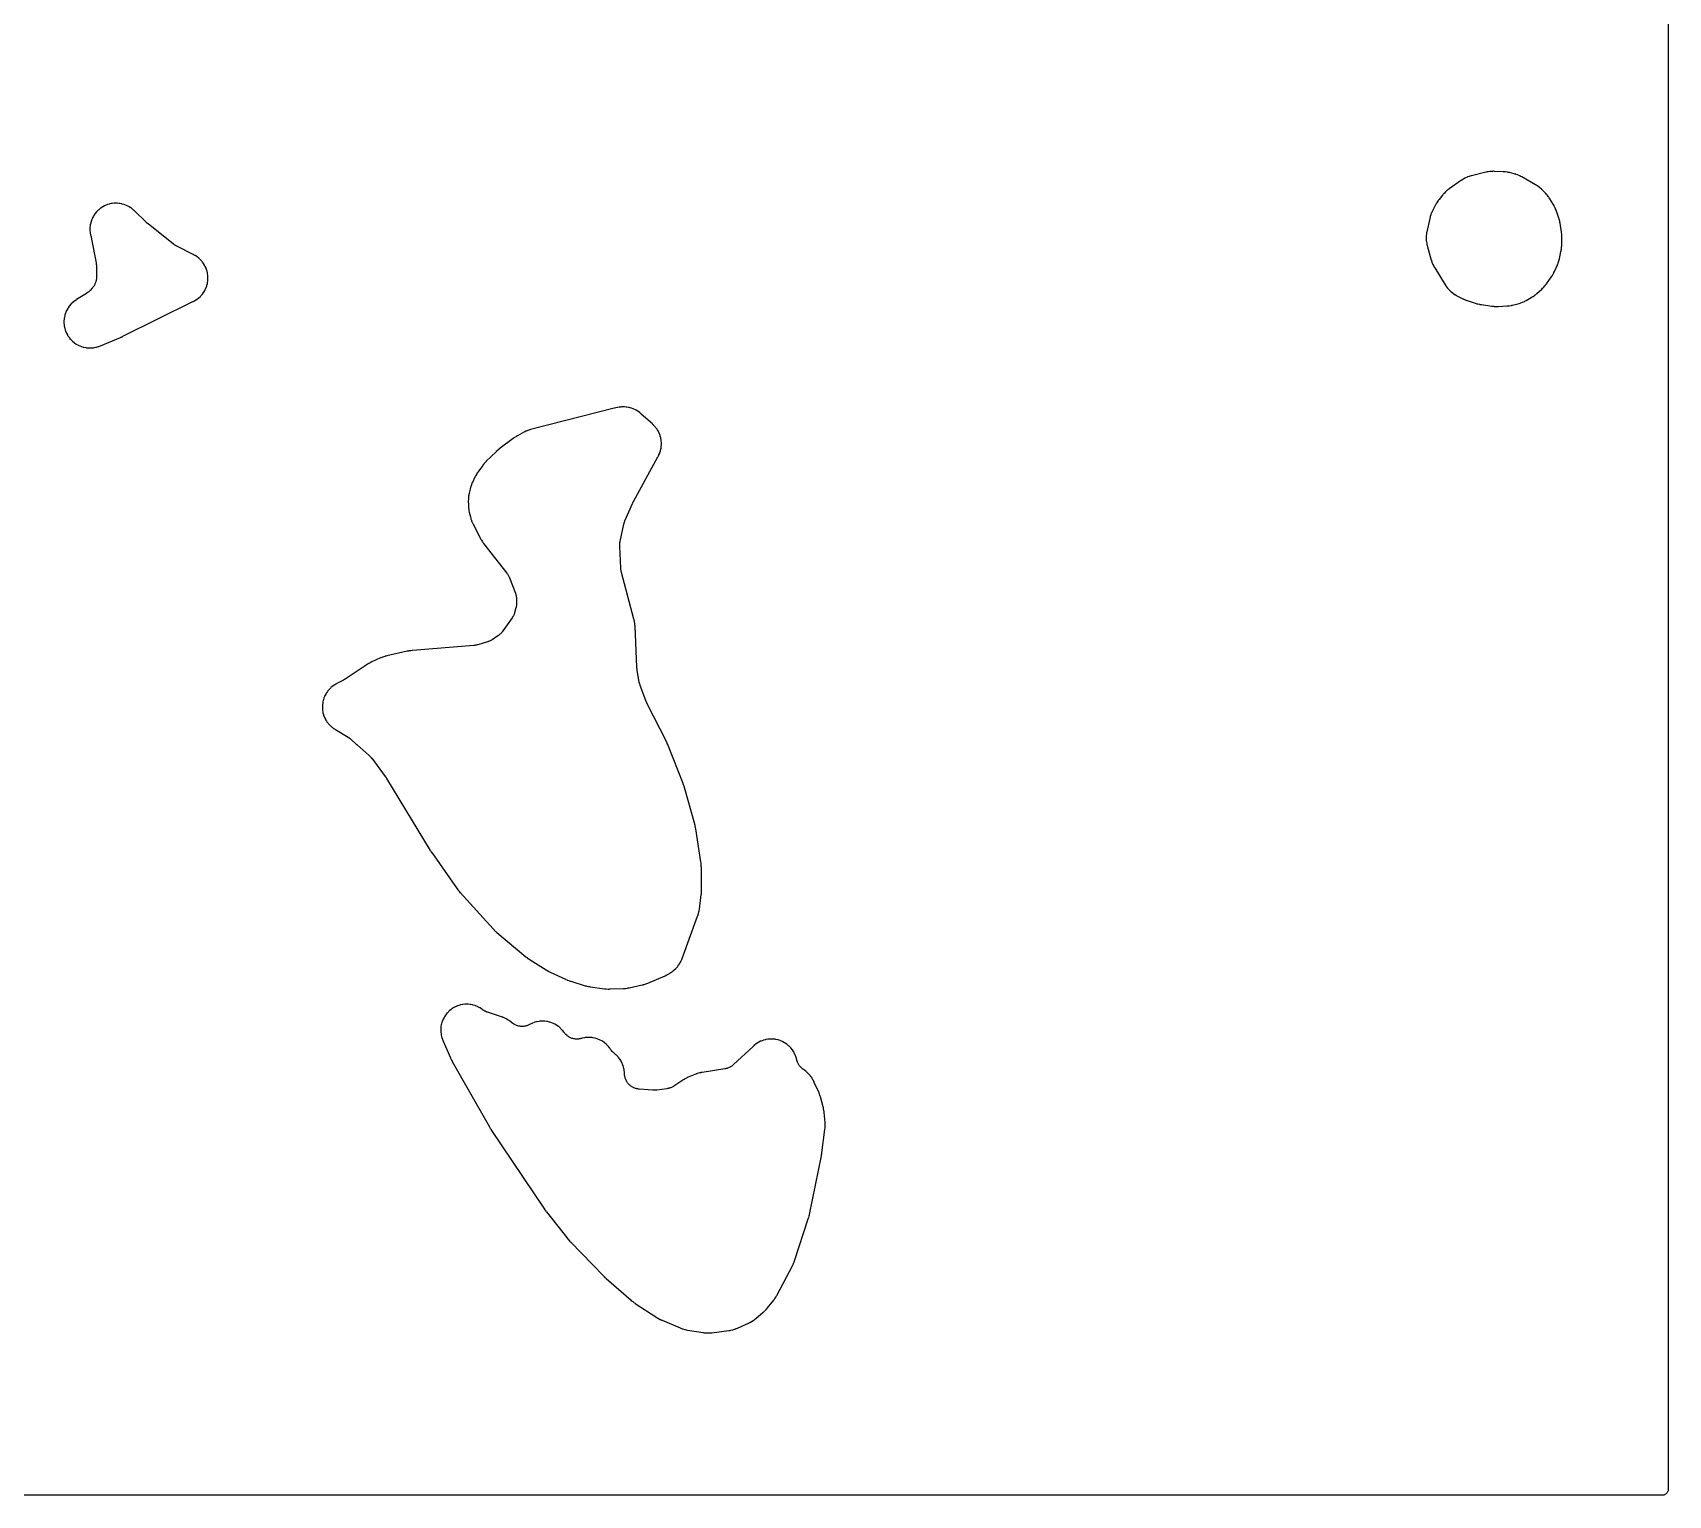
# Model space of a CAD drawing. Header units: millimetres. Extents: x 0 to 300, y 0 to 300.
# Drawn here: x 142.9 to 300, y -0.1 to 140.4 of the extents above; entities that cross this region are included whole.
import ezdxf

# ---------------------------------------------------------------- set-up
doc = ezdxf.new("R2010")
doc.units = ezdxf.units.MM
doc.layers.add('CUT', color=7, linetype='CONTINUOUS')

msp = doc.modelspace()

# ---------------------------------------------------------------- linework, layer by layer
at = {"layer": 'CUT'}
msp.add_lwpolyline([(300.0476, 298.5625), (300.0476, 1.4375), (300.0476, 0.5522), (300.044, 0.4788), (300.0354, 0.4206), (300.0211, 0.3635), (300.0013, 0.3082), (299.9761, 0.255), (299.9459, 0.2046), (299.9108, 0.1573), (299.8714, 0.1137), (299.8278, 0.0743), (299.7805, 0.0392), (299.7301, 0.009), (299.6769, -0.0162), (299.6216, -0.036), (299.5645, -0.0503), (299.5063, -0.0589), (299.4329, -0.0625), (298.5476, -0.0625), (1.4375, -0.0625)], dxfattribs=at)
for points in [[(276.8434, 120.1629), (276.8492, 120.1342), (276.8619, 120.0785), (276.8653, 120.0643), (276.8886, 119.972), (276.8924, 119.9579), (277.2828, 118.5591), (277.2868, 118.5455), (277.3135, 118.4578), (277.3178, 118.4443), (277.3351, 118.392), (277.3446, 118.3654), (277.4094, 118.1964), (277.4321, 118.1447), (277.5125, 117.9826), (277.5257, 117.9576), (277.5525, 117.9094), (277.5595, 117.8972), (277.6059, 117.8181), (277.6132, 117.806), (278.611, 116.1951), (278.6185, 116.1833), (278.6684, 116.1068), (278.6762, 116.0951), (278.7073, 116.0498), (278.7237, 116.027), (278.8325, 115.8835), (278.8685, 115.8403), (278.9902, 115.7075), (279.0097, 115.6873), (279.0486, 115.6486), (279.0587, 115.6388), (279.1235, 115.5773), (279.1363, 115.5656), (279.1389, 115.5633), (279.146, 115.557), (279.2068, 115.5043), (279.2167, 115.496), (279.2553, 115.464), (279.2754, 115.448), (279.4067, 115.3483), (279.4489, 115.319), (279.5882, 115.231), (279.6102, 115.2177), (279.6538, 115.1927), (279.665, 115.1864), (279.7383, 115.1464), (279.7497, 115.1404), (280.2391, 114.8867), (280.2501, 114.8812), (280.3216, 114.846), (280.3326, 114.8407), (280.376, 114.8204), (280.3985, 114.8105), (280.5455, 114.749), (280.5683, 114.74), (280.6132, 114.7233), (280.6248, 114.7191), (280.7, 114.6929), (280.7117, 114.689), (281.5768, 114.4075), (281.5893, 114.4036), (281.6707, 114.3791), (281.6833, 114.3754), (281.7325, 114.3617), (281.7579, 114.3553), (281.9235, 114.317), (281.9491, 114.3116), (281.9994, 114.3023), (282.0122, 114.3), (282.0962, 114.2863), (282.1091, 114.2844), (283.1014, 114.1444), (283.1156, 114.1426), (283.208, 114.1318), (283.2223, 114.1303), (283.2779, 114.1251), (283.3065, 114.1232), (283.4924, 114.1149), (283.521, 114.1143), (283.5769, 114.1144), (283.5912, 114.1146), (283.6842, 114.1171), (283.6986, 114.1177), (284.5416, 114.1606), (284.5577, 114.1616), (284.6629, 114.1698), (284.679, 114.1713), (284.742, 114.1779), (284.7742, 114.1822), (284.9823, 114.2156), (285.0142, 114.2216), (285.0761, 114.2349), (285.0919, 114.2386), (285.1943, 114.2637), (285.21, 114.2677), (285.7177, 114.4067), (285.7298, 114.4102), (285.8082, 114.4334), (285.8202, 114.4371), (285.867, 114.452), (285.8908, 114.4602), (286.0422, 114.5156), (286.0886, 114.5348), (286.2348, 114.6028), (286.2574, 114.6138), (286.3011, 114.6364), (286.3122, 114.6423), (286.384, 114.6813), (286.395, 114.6874), (286.8744, 114.961), (286.8882, 114.9692), (286.9772, 115.0232), (286.9908, 115.0316), (287.0433, 115.0655), (287.0698, 115.0835), (287.2385, 115.2053), (287.2639, 115.2248), (287.3126, 115.264), (287.3249, 115.2743), (287.4042, 115.3417), (287.4162, 115.3523), (287.8874, 115.7758), (287.8992, 115.7867), (287.9749, 115.8586), (287.9865, 115.8698), (288.0308, 115.9142), (288.0529, 115.9375), (288.1923, 116.0928), (288.2131, 116.1173), (288.2524, 116.1662), (288.2623, 116.1788), (288.3256, 116.2619), (288.3352, 116.2748), (288.7926, 116.9097), (288.8016, 116.9225), (288.859, 117.0066), (288.8676, 117.0197), (288.9007, 117.0711), (288.917, 117.0979), (289.0181, 117.2746), (289.0329, 117.3022), (289.0605, 117.3568), (289.0674, 117.3708), (289.1109, 117.4629), (289.1174, 117.4771), (289.3912, 118.098), (289.3971, 118.1117), (289.4341, 118.2015), (289.4396, 118.2154), (289.4604, 118.2699), (289.4704, 118.2981), (289.5307, 118.4826), (289.5393, 118.5113), (289.5546, 118.5676), (289.5584, 118.582), (289.5816, 118.6763), (289.5849, 118.6909), (289.7382, 119.3889), (289.7412, 119.4033), (289.7593, 119.4967), (289.7619, 119.5111), (289.7714, 119.5675), (289.7756, 119.5965), (289.7981, 119.7854), (289.8008, 119.8145), (289.8048, 119.8715), (289.8057, 119.8862), (289.81, 119.9812), (289.8105, 119.9959), (289.8254, 120.7116), (289.8255, 120.7245), (289.8255, 120.8088), (289.8253, 120.8217), (289.8242, 120.8724), (289.8231, 120.8983), (289.812, 121.0663), (289.8098, 121.0921), (289.8043, 121.1425), (289.8027, 121.1553), (289.7918, 121.2388), (289.79, 121.2517), (289.6592, 122.1057), (289.6568, 122.1202), (289.64, 122.2143), (289.6373, 122.2287), (289.6258, 122.285), (289.6192, 122.3136), (289.572, 122.4987), (289.564, 122.5271), (289.5471, 122.5819), (289.5426, 122.5959), (289.5122, 122.6865), (289.5074, 122.7004), (289.2683, 123.3595), (289.2628, 123.3739), (289.2262, 123.4674), (289.2203, 123.4817), (289.1969, 123.5373), (289.1841, 123.5655), (289.0966, 123.7461), (289.0824, 123.7736), (289.0534, 123.8264), (289.0458, 123.8399), (288.9952, 123.9266), (288.9872, 123.9398), (288.6724, 124.4487), (288.6641, 124.4617), (288.6092, 124.5456), (288.6005, 124.5584), (288.5662, 124.608), (288.548, 124.6329), (288.4256, 124.7916), (288.4062, 124.8155), (288.367, 124.8613), (288.3568, 124.8729), (288.2896, 124.9473), (288.2791, 124.9587), (287.9779, 125.2757), (287.9676, 125.2862), (287.9001, 125.3539), (287.8896, 125.3642), (287.848, 125.4039), (287.8262, 125.4237), (287.6836, 125.547), (287.6373, 125.5832), (287.4832, 125.692), (287.4588, 125.7084), (287.4103, 125.7392), (287.3978, 125.7469), (287.3158, 125.7962), (287.3031, 125.8036), (285.975, 126.5583), (285.963, 126.5649), (285.8845, 126.6072), (285.8724, 126.6135), (285.8246, 126.6378), (285.7999, 126.6497), (285.6397, 126.7223), (285.5887, 126.7426), (285.4226, 126.8002), (285.3964, 126.8086), (285.345, 126.8239), (285.3318, 126.8276), (285.2458, 126.851), (285.2325, 126.8544), (284.7926, 126.9631), (284.7781, 126.9665), (284.6837, 126.9874), (284.6691, 126.9905), (284.612, 127.0016), (284.5827, 127.0066), (284.3912, 127.0341), (284.3617, 127.0377), (284.3038, 127.0431), (284.289, 127.0443), (284.1924, 127.0509), (284.1776, 127.0518), (283.3628, 127.0875), (283.3485, 127.0879), (283.2557, 127.0898), (283.2414, 127.0899), (283.1857, 127.0897), (283.1571, 127.0889), (282.9743, 127.0795), (282.9175, 127.0738), (282.7364, 127.0471), (282.7083, 127.0423), (282.6535, 127.0315), (282.6395, 127.0286), (282.5489, 127.0085), (282.535, 127.0052), (281.1277, 126.6581), (281.1144, 126.6547), (281.0284, 126.6314), (281.0152, 126.6276), (280.9638, 126.6124), (280.9377, 126.604), (280.7715, 126.5465), (280.7206, 126.5262), (280.5625, 126.4548), (280.5137, 126.4299), (280.3607, 126.3431), (280.3372, 126.3291), (280.2919, 126.3005), (280.2803, 126.2931), (280.206, 126.2439), (280.1947, 126.2362), (278.9834, 125.3939), (278.9716, 125.3855), (278.8954, 125.3297), (278.8838, 125.321), (278.8388, 125.2864), (278.8162, 125.2681), (278.6743, 125.1475), (278.6319, 125.1077), (278.5023, 124.974), (278.4826, 124.9526), (278.4451, 124.91), (278.4357, 124.8989), (278.3751, 124.8265), (278.3659, 124.8152), (278.0327, 124.397), (278.0236, 124.3852), (277.9653, 124.3082), (277.9565, 124.2962), (277.9227, 124.2491), (277.9059, 124.2245), (277.8011, 124.0623), (277.7856, 124.037), (277.7566, 123.9867), (277.7493, 123.9737), (277.7031, 123.8889), (277.6961, 123.8758), (277.3923, 123.284), (277.3865, 123.2724), (277.3497, 123.1969), (277.3442, 123.1852), (277.3231, 123.1393), (277.3128, 123.1155), (277.25, 122.9621), (277.2326, 122.9134), (277.1833, 122.7552), (277.1761, 122.7303), (277.1632, 122.6815), (277.16, 122.669), (277.1402, 122.5873), (277.1373, 122.5747), (276.8549, 121.2859), (276.8519, 121.2716), (276.8339, 121.1782), (276.8312, 121.1638), (276.8218, 121.1074), (276.8176, 121.0784), (276.7955, 120.8921), (276.7914, 120.8337), (276.7876, 120.6487), (276.7893, 120.5902), (276.8035, 120.4057), (276.8109, 120.3477)], [(145.9842, 112.0782), (145.9978, 112.0203), (146.05, 111.8398), (146.0693, 111.7835), (146.139, 111.609), (146.1638, 111.555), (146.2505, 111.3882), (146.2805, 111.3369), (146.3832, 111.1795), (146.4182, 111.1314), (146.536, 110.985), (146.5755, 110.9406), (146.7072, 110.8066), (146.751, 110.7663), (146.8953, 110.6459), (146.9428, 110.6102), (147.0984, 110.5047), (147.1492, 110.4738), (147.3144, 110.3843), (147.368, 110.3586), (147.5413, 110.2858), (147.5972, 110.2655), (147.7768, 110.2103), (147.8344, 110.1956), (148.0186, 110.1584), (148.0774, 110.1495), (148.2644, 110.1307), (148.3238, 110.1277), (148.5117, 110.1275), (148.5711, 110.1304), (148.7581, 110.1488), (148.8169, 110.1575), (149.0012, 110.1943), (149.0589, 110.2089), (149.2411, 110.2645), (149.2693, 110.2739), (149.3239, 110.2935), (149.3379, 110.2988), (149.4279, 110.3338), (149.4417, 110.3393), (151.3697, 111.144), (151.3781, 111.1476), (151.4363, 111.1729), (151.4452, 111.1769), (151.5172, 111.2096), (151.5259, 111.2137), (151.5824, 111.2405), (151.5916, 111.245), (158.3188, 114.5779), (158.3317, 114.5844), (158.4146, 114.628), (158.4273, 114.6349), (158.4765, 114.6623), (158.5014, 114.6769), (158.6583, 114.7745), (158.7058, 114.8073), (158.8507, 114.9179), (158.8948, 114.9551), (159.0284, 115.0792), (159.0687, 115.1204), (159.1897, 115.2567), (159.2259, 115.3016), (159.3333, 115.4489), (159.365, 115.4971), (159.4578, 115.654), (159.4848, 115.705), (159.562, 115.8702), (159.5839, 115.9235), (159.645, 116.0953), (159.6617, 116.1505), (159.706, 116.3273), (159.7173, 116.3839), (159.7445, 116.5642), (159.7503, 116.6215), (159.76, 116.8036), (159.7603, 116.8613), (159.7524, 117.0434), (159.7472, 117.1009), (159.7219, 117.2814), (159.7112, 117.3381), (159.6687, 117.5154), (159.6526, 117.5707), (159.5932, 117.7431), (159.5719, 117.7967), (159.4963, 117.9626), (159.4699, 118.0139), (159.3787, 118.1717), (159.3475, 118.2202), (159.2416, 118.3686), (159.2059, 118.4139), (159.0862, 118.5515), (159.0463, 118.5931), (158.914, 118.7185), (158.8703, 118.7561), (158.7265, 118.8683), (158.6794, 118.9015), (158.5234, 119.0007), (158.4987, 119.0156), (158.4498, 119.0435), (158.4372, 119.0505), (158.3547, 119.095), (158.3419, 119.1016), (156.7706, 119.9002), (156.7607, 119.9054), (156.7444, 119.9139), (156.7055, 119.9355), (156.6406, 119.9738), (156.6121, 119.9912), (156.6092, 119.9931), (156.5814, 120.0116), (156.5195, 120.0545), (156.4835, 120.0808), (156.4689, 120.092), (156.4601, 120.0989), (154, 122.0398), (153.991, 122.0471), (153.9701, 122.064), (153.9612, 122.0713), (153.9503, 122.0803), (153.9415, 122.0877), (153.9211, 122.1052), (153.9123, 122.1128), (153.8969, 122.1262), (153.8883, 122.1339), (153.8683, 122.1519), (153.8598, 122.1596), (153.8494, 122.1692), (153.841, 122.1771), (153.8214, 122.1956), (153.8131, 122.2035), (152.7023, 123.2817), (152.6918, 123.2918), (152.6222, 123.3561), (152.6114, 123.3658), (152.5687, 123.4034), (152.5463, 123.4222), (152.4003, 123.5386), (152.3531, 123.5727), (152.1986, 123.6731), (152.1482, 123.7024), (151.9847, 123.7874), (151.9318, 123.8117), (151.7608, 123.8803), (151.7058, 123.8994), (151.5289, 123.9512), (151.4723, 123.9648), (151.2913, 123.9991), (151.2336, 124.0072), (151.0501, 124.0238), (150.9919, 124.0263), (150.8076, 124.025), (150.7494, 124.0218), (150.5662, 124.0027), (150.5086, 123.9939), (150.3281, 123.9571), (150.2716, 123.9427), (150.0955, 123.8885), (150.0407, 123.8687), (149.8707, 123.7977), (149.8181, 123.7727), (149.6557, 123.6856), (149.6058, 123.6556), (149.4527, 123.5531), (149.4059, 123.5184), (149.2634, 123.4016), (149.2202, 123.3625), (149.0898, 123.2324), (149.0505, 123.1893), (148.9333, 123.0471), (148.8985, 123.0004), (148.7956, 122.8476), (148.7655, 122.7977), (148.6779, 122.6356), (148.6527, 122.5831), (148.5813, 122.4132), (148.5613, 122.3585), (148.5067, 122.1825), (148.4922, 122.1261), (148.4549, 121.9457), (148.4459, 121.8881), (148.4263, 121.7049), (148.4229, 121.6468), (148.4212, 121.4625), (148.4234, 121.4043), (148.4396, 121.2208), (148.4475, 121.163), (148.4818, 120.9794), (148.4879, 120.9509), (148.501, 120.8956), (148.5046, 120.8814), (148.5287, 120.7898), (148.5326, 120.7758), (148.5374, 120.7592), (148.5458, 120.7283), (148.5634, 120.6582), (148.5728, 120.6166), (148.5763, 120.5992), (148.5784, 120.5887), (149.0122, 118.2982), (149.0139, 118.2886), (149.0168, 118.2727), (149.0228, 118.2343), (149.0315, 118.1691), (149.0349, 118.1402), (149.0352, 118.1371), (149.0377, 118.108), (149.0422, 118.0424), (149.044, 118.0036), (149.0444, 117.9874), (149.0446, 117.9777), (149.0585, 117.0181), (149.0586, 117.0075), (149.0586, 116.9898), (149.0577, 116.9473), (149.0553, 116.8917), (149.0489, 116.8176), (149.0394, 116.7435), (149.0269, 116.6702), (149.0153, 116.6157), (149.0055, 116.5743), (149.001, 116.5572), (148.9982, 116.547), (148.9807, 116.4834), (148.9776, 116.4725), (148.9758, 116.4665), (148.9602, 116.4176), (148.9366, 116.3506), (148.9059, 116.2746), (148.8834, 116.2257), (148.8462, 116.1534), (148.8193, 116.1064), (148.7758, 116.0377), (148.7447, 115.9934), (148.6951, 115.9289), (148.6505, 115.876), (148.6163, 115.8377), (148.6107, 115.8318), (148.6024, 115.8233), (148.431, 115.6469), (148.4217, 115.6375), (148.4061, 115.6219), (148.3674, 115.5855), (148.3001, 115.5258), (148.2697, 115.5), (148.2666, 115.4974), (148.2351, 115.473), (148.1628, 115.4195), (148.1191, 115.3892), (148.1007, 115.3771), (148.0895, 115.37), (147.1389, 114.7695), (147.1264, 114.7614), (147.046, 114.7078), (147.0337, 114.6994), (146.9863, 114.666), (146.9624, 114.6483), (146.8121, 114.5311), (146.7671, 114.4923), (146.6311, 114.3626), (146.5902, 114.3195), (146.4676, 114.177), (146.4312, 114.13), (146.3234, 113.9761), (146.2917, 113.9258), (146.1997, 113.7619), (146.1731, 113.7087), (146.0978, 113.5366), (146.0766, 113.481), (146.0187, 113.3022), (146.0032, 113.2448), (145.9631, 113.0612), (145.9534, 113.0026), (145.9318, 112.8159), (145.9278, 112.7566), (145.9248, 112.5686), (145.9268, 112.5092), (145.9423, 112.3219), (145.9502, 112.263)], [(170.797, 75.1526), (170.8091, 75.0963), (170.8558, 74.9202), (170.8732, 74.8652), (170.9366, 74.6944), (170.9592, 74.6414), (171.0387, 74.4774), (171.0663, 74.4268), (171.1612, 74.2712), (171.1935, 74.2235), (171.3028, 74.0777), (171.3396, 74.0334), (171.4624, 73.8988), (171.5033, 73.8581), (171.6384, 73.7359), (171.683, 73.6993), (171.8313, 73.5892), (171.8549, 73.5726), (171.9016, 73.5412), (171.9137, 73.5333), (171.9927, 73.483), (172.0049, 73.4754), (173.231, 72.7358), (173.2398, 72.7304), (173.2502, 72.724), (173.2525, 72.7225), (173.2544, 72.7214), (173.2619, 72.7164), (173.289, 72.6988), (173.3467, 72.6593), (173.372, 72.6413), (173.3746, 72.6394), (173.3993, 72.6206), (173.4542, 72.5772), (173.486, 72.5508), (173.4989, 72.5396), (173.5067, 72.5327), (174.0436, 72.0557), (174.052, 72.0482), (174.0825, 72.0207), (174.0858, 72.0177), (175.2366, 70.9955), (175.2452, 70.9878), (175.2591, 70.9751), (175.2921, 70.9435), (175.3465, 70.8886), (175.3701, 70.8638), (175.3726, 70.8612), (175.3893, 70.8422), (175.3953, 70.8355), (175.4134, 70.8142), (175.4287, 70.7962), (175.4454, 70.7766), (175.4741, 70.741), (175.4856, 70.726), (175.4925, 70.7169), (176.7865, 68.9834), (176.7928, 68.9748), (176.8075, 68.9546), (176.8138, 68.9459), (176.8214, 68.9353), (176.8275, 68.9265), (176.8417, 68.906), (176.8478, 68.8972), (176.8584, 68.8814), (176.8643, 68.8725), (176.878, 68.8516), (176.8839, 68.8427), (176.8909, 68.8317), (176.8966, 68.8226), (176.9099, 68.8014), (176.9155, 68.7923), (181.1199, 61.8744), (181.1247, 61.8667), (181.1583, 61.8133), (181.1635, 61.8051), (181.2064, 61.7392), (181.2117, 61.7313), (181.2464, 61.6798), (181.2522, 61.6714), (183.6851, 58.1925), (183.6963, 58.177), (183.7705, 58.0778), (183.7822, 58.0627), (183.8791, 57.9413), (183.8913, 57.9266), (183.9716, 57.8323), (183.9842, 57.818), (187.144, 54.3392), (187.1582, 54.3241), (187.2522, 54.2275), (187.267, 54.2129), (187.3891, 54.0958), (187.4043, 54.0817), (187.5048, 53.9918), (187.5205, 53.9783), (190.2952, 51.6645), (190.3109, 51.6519), (190.4138, 51.5717), (190.4298, 51.5596), (190.5623, 51.4635), (190.5787, 51.4519), (190.6868, 51.3788), (190.7036, 51.3679), (192.2341, 50.4057), (192.2499, 50.3961), (192.3535, 50.3354), (192.3696, 50.3263), (192.5019, 50.2541), (192.5182, 50.2455), (192.6253, 50.1912), (192.6419, 50.1831), (194.1105, 49.4953), (194.13, 49.4866), (194.2578, 49.4322), (194.2776, 49.4242), (194.4402, 49.3617), (194.4602, 49.3544), (194.5916, 49.3093), (194.6119, 49.3027), (195.9998, 48.8801), (196.0106, 48.8769), (196.0864, 48.8554), (196.0978, 48.8523), (196.1478, 48.8392), (196.172, 48.8333), (196.3237, 48.8001), (196.3472, 48.7954), (196.3881, 48.7882), (196.3993, 48.7863), (196.4763, 48.7741), (196.4888, 48.7723), (197.84, 48.5877), (197.853, 48.586), (197.9371, 48.5764), (197.95, 48.5751), (198.0007, 48.5704), (198.0267, 48.5685), (198.1957, 48.5603), (198.2218, 48.5596), (198.2727, 48.5593), (198.2857, 48.5594), (198.3704, 48.5607), (198.3834, 48.5611), (199.677, 48.6103), (199.6903, 48.6109), (199.7766, 48.6161), (199.7899, 48.6171), (199.8417, 48.6213), (199.8682, 48.6241), (200.0397, 48.646), (200.066, 48.6499), (200.1173, 48.6588), (200.1303, 48.6612), (200.2152, 48.6778), (200.2283, 48.6805), (201.4689, 48.952), (201.4825, 48.9552), (201.5708, 48.9766), (201.5844, 48.9801), (201.6371, 48.9943), (201.6639, 49.0021), (201.837, 49.0573), (201.8634, 49.0664), (201.9146, 49.0854), (201.9276, 49.0904), (202.012, 49.124), (202.025, 49.1293), (203.6678, 49.8274), (203.6846, 49.8349), (203.7932, 49.885), (203.8098, 49.893), (203.8739, 49.925), (203.9063, 49.9425), (204.1131, 50.0621), (204.1444, 50.0815), (204.2042, 50.1211), (204.2193, 50.1316), (204.3169, 50.2007), (204.3317, 50.2115), (204.4019, 50.2646), (204.4132, 50.2734), (204.486, 50.3311), (204.4971, 50.3402), (204.54, 50.3759), (204.5615, 50.3948), (204.6966, 50.5187), (204.7368, 50.5593), (204.8578, 50.6937), (204.894, 50.738), (205.0016, 50.8832), (205.0334, 50.9307), (205.1267, 51.0856), (205.1539, 51.1359), (205.2331, 51.3012), (205.2448, 51.3273), (205.2666, 51.3788), (205.272, 51.392), (205.306, 51.4785), (205.3111, 51.4918), (206.8028, 55.5581), (206.8083, 55.5738), (206.8425, 55.6757), (206.8476, 55.6915), (206.8665, 55.7532), (206.8752, 55.7852), (206.9266, 55.9939), (206.9336, 56.0262), (206.9456, 56.0897), (206.9484, 56.106), (206.9654, 56.2122), (206.9678, 56.2286), (207.1541, 57.6438), (207.1566, 57.6655), (207.1699, 57.8063), (207.1716, 57.8281), (207.1819, 58.0052), (207.1828, 58.027), (207.1859, 58.1685), (207.186, 58.1902), (207.1564, 60.2667), (207.1557, 60.2873), (207.1492, 60.4212), (207.1478, 60.4418), (207.1339, 60.6094), (207.1318, 60.6299), (207.1161, 60.7631), (207.1134, 60.7835), (206.6321, 63.9292), (206.629, 63.9475), (206.6071, 64.0658), (206.6035, 64.0839), (206.5715, 64.2315), (206.5673, 64.2495), (206.5382, 64.3663), (206.5334, 64.3841), (205.5333, 67.9253), (205.529, 67.9397), (205.5001, 68.0332), (205.4955, 68.0475), (205.4562, 68.1638), (205.4512, 68.178), (205.4177, 68.2698), (205.4123, 68.2839), (203.9687, 71.9454), (203.9636, 71.9579), (203.9295, 72.0389), (203.9241, 72.0513), (203.8791, 72.152), (203.8734, 72.1643), (203.8357, 72.2437), (203.8298, 72.2558), (201.9353, 76.0253), (201.9302, 76.0357), (201.9184, 76.0599), (201.9134, 76.0703), (201.9074, 76.0831), (201.9026, 76.0935), (201.8914, 76.118), (201.8867, 76.1286), (201.8785, 76.1473), (201.8739, 76.1579), (201.8634, 76.1827), (201.8589, 76.1933), (201.8536, 76.2064), (201.8493, 76.2171), (201.8394, 76.2421), (201.8352, 76.2529), (201.2879, 77.6934), (201.2842, 77.7033), (201.2781, 77.7199), (201.2644, 77.7602), (201.2429, 77.8289), (201.2339, 77.8595), (201.233, 77.8627), (201.2251, 77.8936), (201.2084, 77.9637), (201.1996, 78.0053), (201.1963, 78.0227), (201.1944, 78.0332), (200.9958, 79.1623), (200.9934, 79.1767), (200.9881, 79.2104), (200.9859, 79.2248), (200.9834, 79.2424), (200.9814, 79.2569), (200.9772, 79.2907), (200.9755, 79.3052), (200.9727, 79.3309), (200.9712, 79.3454), (200.968, 79.3793), (200.9668, 79.3938), (200.9654, 79.4116), (200.9644, 79.4262), (200.9624, 79.4602), (200.9616, 79.4747), (200.7872, 83.4098), (200.7862, 83.4261), (200.7787, 83.5315), (200.7773, 83.5477), (200.7711, 83.6109), (200.767, 83.6431), (200.7349, 83.8519), (200.729, 83.884), (200.716, 83.9461), (200.7124, 83.9619), (200.6879, 84.0648), (200.6839, 84.0805), (199.4827, 88.5749), (199.4798, 88.5863), (199.4749, 88.6053), (199.4645, 88.6514), (199.449, 88.7299), (199.4428, 88.7648), (199.4422, 88.7685), (199.4374, 88.8036), (199.4281, 88.883), (199.4238, 88.9301), (199.4225, 88.9497), (199.4219, 88.9615), (199.3128, 91.0931), (199.3124, 91.1029), (199.3117, 91.1193), (199.311, 91.1588), (199.3112, 91.2106), (199.3141, 91.2796), (199.3197, 91.3488), (199.3279, 91.4174), (199.336, 91.4685), (199.343, 91.5073), (199.3463, 91.5234), (199.3483, 91.5331), (199.7088, 93.2062), (199.7114, 93.2176), (199.7157, 93.2365), (199.7273, 93.2818), (199.749, 93.358), (199.7593, 93.3915), (199.7604, 93.395), (199.772, 93.4281), (199.7995, 93.5024), (199.8169, 93.5458), (199.8246, 93.5637), (199.8293, 93.5744), (200.5523, 95.1928), (200.5553, 95.1994), (200.5623, 95.2149), (200.5654, 95.2214), (200.5725, 95.2368), (200.5764, 95.245), (200.5855, 95.264), (200.5894, 95.2721), (200.5964, 95.2864), (200.6003, 95.2943), (200.6096, 95.3127), (200.6136, 95.3206), (200.6159, 95.325), (200.6208, 95.3344), (200.6324, 95.3562), (200.6374, 95.3655), (202.9891, 99.6755), (202.9958, 99.6882), (203.0384, 99.7708), (203.0447, 99.7836), (203.0692, 99.8339), (203.0811, 99.86), (203.1532, 100.0287), (203.1732, 100.0823), (203.2282, 100.2548), (203.2429, 100.3101), (203.2812, 100.487), (203.2907, 100.5435), (203.3119, 100.7232), (203.3159, 100.7803), (203.32, 100.9613), (203.3185, 101.0185), (203.3053, 101.1991), (203.2984, 101.2559), (203.268, 101.4343), (203.2557, 101.4902), (203.2085, 101.665), (203.1909, 101.7195), (203.1272, 101.8889), (203.1045, 101.9415), (203.025, 102.1041), (202.9974, 102.1542), (202.9027, 102.3085), (202.8705, 102.3558), (202.7616, 102.5003), (202.725, 102.5444), (202.601, 102.6797), (202.5812, 102.7004), (202.5415, 102.7398), (202.5313, 102.7497), (202.4637, 102.8137), (202.4532, 102.8234), (201.3898, 103.7828), (201.3791, 103.7922), (201.3092, 103.8523), (201.2983, 103.8615), (201.2554, 103.8966), (201.233, 103.9141), (201.087, 104.0227), (201.0398, 104.0544), (200.8863, 104.1474), (200.8364, 104.1745), (200.6748, 104.2526), (200.6225, 104.2748), (200.4542, 104.3373), (200.4001, 104.3545), (200.2267, 104.4008), (200.1712, 104.4128), (199.9941, 104.4425), (199.9377, 104.4492), (199.7587, 104.462), (199.7019, 104.4634), (199.52, 104.4591), (199.4916, 104.4578), (199.4363, 104.4539), (199.4221, 104.4527), (199.3302, 104.444), (199.3161, 104.4425), (199.2758, 104.4377), (199.2563, 104.4351), (199.1298, 104.4159), (199.1104, 104.4126), (198.9527, 104.3833), (198.9334, 104.3794), (198.8085, 104.352), (198.7893, 104.3474), (190.8853, 102.336), (190.8677, 102.3313), (190.754, 102.2986), (190.7366, 102.2934), (190.669, 102.2717), (190.6346, 102.2596), (190.4142, 102.1739), (190.3807, 102.1597), (190.3162, 102.13), (190.2998, 102.1222), (190.1939, 102.0695), (190.1777, 102.0611), (189.4836, 101.6891), (189.4742, 101.684), (189.4089, 101.6475), (189.3992, 101.642), (189.3569, 101.6172), (189.3367, 101.6049), (189.2125, 101.5257), (189.1936, 101.5131), (189.1611, 101.4907), (189.1524, 101.4845), (189.0924, 101.4413), (189.0827, 101.4342), (187.8187, 100.4862), (187.803, 100.474), (187.7021, 100.3929), (187.6868, 100.3802), (187.5637, 100.2744), (187.5488, 100.2612), (187.4535, 100.1736), (187.4391, 100.1599), (186.5007, 99.2383), (186.492, 99.2296), (186.4362, 99.1725), (186.4277, 99.1636), (186.3949, 99.1286), (186.3785, 99.1104), (186.2741, 98.9897), (186.2585, 98.9708), (186.2286, 98.9332), (186.2211, 98.9235), (186.1727, 98.86), (186.1654, 98.8502), (185.6962, 98.2077), (185.6881, 98.1962), (185.6358, 98.121), (185.6279, 98.1093), (185.5975, 98.0633), (185.5825, 98.0395), (185.4889, 97.882), (185.475, 97.8575), (185.4491, 97.8089), (185.4426, 97.7963), (185.4014, 97.7145), (185.3952, 97.7018), (185.1631, 97.2121), (185.1562, 97.1971), (185.1132, 97.0996), (185.1068, 97.0845), (185.0826, 97.0253), (185.071, 96.9946), (185.0013, 96.7932), (184.9914, 96.762), (184.9738, 96.7004), (184.9695, 96.6846), (184.943, 96.5813), (184.9392, 96.5654), (184.8488, 96.1687), (184.8451, 96.1515), (184.823, 96.0393), (184.8199, 96.0219), (184.8086, 95.9543), (184.8038, 95.9194), (184.7795, 95.6922), (184.7767, 95.6571), (184.7735, 95.5885), (184.7729, 95.5709), (184.7707, 95.4566), (184.7707, 95.439), (184.7749, 95.0425), (184.7753, 95.0258), (184.7795, 94.917), (184.7804, 94.9003), (184.7847, 94.8351), (184.7879, 94.8017), (184.8144, 94.5858), (184.8194, 94.5527), (184.831, 94.4884), (184.8342, 94.4719), (184.8565, 94.3654), (184.8602, 94.349), (184.9647, 93.9103), (184.9692, 93.8926), (185.0002, 93.7782), (185.0052, 93.7607), (185.0259, 93.6927), (185.0376, 93.6581), (185.12, 93.436), (185.1338, 93.4022), (185.1625, 93.3372), (185.1702, 93.3206), (185.2214, 93.2137), (185.2295, 93.1974), (185.9302, 91.8423), (185.9367, 91.8301), (185.9798, 91.7513), (185.9865, 91.7393), (186.0135, 91.6926), (186.0278, 91.669), (186.1246, 91.5178), (186.14, 91.4949), (186.1711, 91.4508), (186.1792, 91.4396), (186.2327, 91.3676), (186.2411, 91.3566), (188.4782, 88.4824), (188.4849, 88.4737), (188.4958, 88.4593), (188.5213, 88.424), (188.5535, 88.377), (188.5939, 88.3124), (188.6316, 88.2459), (188.6664, 88.1782), (188.6902, 88.1264), (188.7074, 88.0864), (188.7142, 88.0696), (188.7182, 88.0595), (189.2986, 86.568), (189.3023, 86.5585), (189.3054, 86.5501), (189.324, 86.4953), (189.3485, 86.4148), (189.3714, 86.3223), (189.3834, 86.26), (189.3963, 86.1656), (189.4033, 86.0818), (189.4063, 86.024), (189.4065, 86.015), (189.4066, 86.0048), (189.4096, 85.6243), (189.4097, 85.6138), (189.4096, 85.5964), (189.4085, 85.5545), (189.4057, 85.4996), (189.399, 85.4265), (189.3893, 85.3535), (189.3767, 85.2812), (189.365, 85.2275), (189.3552, 85.1867), (189.3507, 85.1699), (189.348, 85.1597), (189.2177, 84.6926), (189.215, 84.6831), (189.2126, 84.6747), (189.1953, 84.6214), (189.1677, 84.5447), (189.1321, 84.4596), (189.1055, 84.4042), (189.0613, 84.3231), (189.0187, 84.2537), (188.9879, 84.2069), (188.9829, 84.1997), (188.9772, 84.1917), (188.0276, 82.8717), (188.0215, 82.8634), (188.0161, 82.856), (187.9799, 82.8101), (187.9251, 82.745), (187.8591, 82.6748), (187.8128, 82.6304), (187.7397, 82.5676), (187.6723, 82.5157), (187.6248, 82.4815), (187.6172, 82.4764), (187.6086, 82.4707), (187.0517, 82.106), (187.0425, 82.1001), (187.0272, 82.0903), (186.9897, 82.0677), (186.94, 82.0393), (186.872, 82.0042), (186.8024, 81.9719), (186.7317, 81.9427), (186.6779, 81.9232), (186.6364, 81.9092), (186.6191, 81.9038), (186.6086, 81.9007), (185.6817, 81.6259), (185.6706, 81.6227), (185.6521, 81.6175), (185.6072, 81.606), (185.5307, 81.5886), (185.4967, 81.5816), (185.4931, 81.5809), (185.4588, 81.5752), (185.3812, 81.5637), (185.3353, 81.5581), (185.3161, 81.5563), (185.3046, 81.5553), (179.406, 81.0689), (179.3859, 81.0669), (179.2551, 81.0517), (179.235, 81.049), (179.0718, 81.0243), (179.0518, 81.021), (178.9224, 80.997), (178.9025, 80.9929), (176.9588, 80.5638), (176.9436, 80.5602), (176.8453, 80.5358), (176.8302, 80.5318), (176.7715, 80.5156), (176.7416, 80.5065), (176.5494, 80.4426), (176.52, 80.4319), (176.4633, 80.4097), (176.4489, 80.4039), (176.3555, 80.3644), (176.3412, 80.3582), (175.4948, 79.9748), (175.4839, 79.9697), (175.4132, 79.936), (175.4024, 79.9307), (175.3603, 79.9096), (175.339, 79.8983), (175.202, 79.8225), (175.1811, 79.8104), (175.1409, 79.7859), (175.1306, 79.7795), (175.0645, 79.7375), (175.0544, 79.731), (172.9375, 78.3259), (172.928, 78.3196), (172.9057, 78.3052), (172.8961, 78.2991), (172.8844, 78.2918), (172.8747, 78.2858), (172.852, 78.2719), (172.8423, 78.2661), (172.8247, 78.2556), (172.8149, 78.2499), (172.7918, 78.2366), (172.7819, 78.2309), (172.7697, 78.2241), (172.7597, 78.2186), (172.7363, 78.2059), (172.7262, 78.2005), (172.1332, 77.8883), (172.1206, 77.8814), (172.0388, 77.8358), (172.0263, 77.8286), (171.9778, 77.8), (171.9533, 77.7848), (171.7988, 77.6834), (171.7522, 77.6495), (171.6102, 77.5354), (171.5671, 77.4972), (171.4366, 77.3699), (171.3973, 77.3278), (171.2797, 77.1886), (171.2447, 77.1428), (171.1409, 76.993), (171.1104, 76.9441), (171.0215, 76.7851), (170.9959, 76.7334), (170.9227, 76.5666), (170.9021, 76.5128), (170.8452, 76.3396), (170.8299, 76.2841), (170.7899, 76.1063), (170.78, 76.0495), (170.7572, 75.8687), (170.7528, 75.8113), (170.7475, 75.6291), (170.7486, 75.5715), (170.7608, 75.3897), (170.7674, 75.3324)], [(182.1511, 44.2131), (182.161, 44.1547), (182.2017, 43.9716), (182.2174, 43.9144), (182.2767, 43.7338), (182.2867, 43.7058), (182.3075, 43.6518), (182.313, 43.638), (182.3498, 43.5489), (182.3556, 43.5352), (183.0578, 41.9471), (183.064, 41.9335), (183.1055, 41.8458), (183.112, 41.8324), (183.1668, 41.7235), (183.1737, 41.7102), (183.2194, 41.6246), (183.2266, 41.6116), (186.7954, 35.3189), (186.8007, 35.3098), (186.8377, 35.247), (186.8436, 35.2373), (186.8912, 35.1599), (186.8971, 35.1506), (186.9359, 35.0901), (186.9424, 35.0802), (192.0856, 27.4014), (192.0925, 27.3914), (192.138, 27.3263), (192.1451, 27.3164), (192.2039, 27.2359), (192.2112, 27.2261), (192.2593, 27.1629), (192.2668, 27.1533), (194.3318, 24.5554), (194.3412, 24.5439), (194.403, 24.47), (194.4127, 24.4587), (194.4926, 24.3678), (194.5025, 24.3568), (194.5679, 24.286), (194.5781, 24.2752), (197.786, 20.9704), (197.795, 20.9613), (197.854, 20.9031), (197.8632, 20.8942), (197.9388, 20.8226), (197.9481, 20.814), (198.0095, 20.7583), (198.0191, 20.7498), (200.4119, 18.6712), (200.427, 18.6585), (200.5269, 18.5773), (200.5425, 18.5651), (200.6711, 18.4675), (200.6871, 18.4558), (200.7921, 18.3814), (200.8085, 18.3702), (202.8651, 17.0133), (202.8768, 17.0058), (202.9534, 16.9577), (202.9653, 16.9505), (203.012, 16.9227), (203.0363, 16.909), (203.1958, 16.8238), (203.2206, 16.8113), (203.2697, 16.788), (203.2823, 16.7821), (203.3649, 16.7452), (203.3777, 16.7396), (205.1142, 16.0103), (205.1309, 16.0035), (205.2403, 15.9614), (205.2572, 15.9552), (205.3235, 15.9319), (205.3579, 15.921), (205.5831, 15.8569), (205.618, 15.848), (205.6867, 15.8329), (205.7043, 15.8293), (205.8195, 15.8074), (205.8372, 15.8043), (207.338, 15.5664), (207.3519, 15.5644), (207.4421, 15.5522), (207.456, 15.5505), (207.5104, 15.5445), (207.5384, 15.542), (207.7176, 15.5306), (207.7737, 15.5296), (207.9532, 15.535), (207.9812, 15.5364), (208.0358, 15.5406), (208.0498, 15.5419), (208.1404, 15.5509), (208.1543, 15.5525), (209.792, 15.7551), (209.8068, 15.7571), (209.9032, 15.7715), (209.918, 15.7739), (209.9756, 15.7839), (210.005, 15.7898), (210.1924, 15.8323), (210.2501, 15.8485), (210.4323, 15.9095), (210.4604, 15.9197), (210.5149, 15.941), (210.5288, 15.9466), (210.6186, 15.9844), (210.6324, 15.9904), (211.6961, 16.4691), (211.7091, 16.4751), (211.7931, 16.5154), (211.806, 16.5217), (211.8559, 16.5471), (211.8811, 16.5607), (212.0407, 16.6518), (212.0891, 16.6826), (212.2393, 16.7884), (212.2623, 16.8055), (212.3065, 16.8399), (212.3177, 16.8489), (212.3898, 16.9079), (212.4008, 16.9171), (213.1044, 17.5214), (213.1147, 17.5305), (213.1813, 17.5904), (213.1915, 17.5997), (213.2306, 17.6366), (213.2503, 17.656), (213.3749, 17.7847), (213.3936, 17.8049), (213.4292, 17.8453), (213.4382, 17.8557), (213.4959, 17.9242), (213.5047, 17.9348), (214.1075, 18.6843), (214.1163, 18.6956), (214.1729, 18.7695), (214.1815, 18.781), (214.2145, 18.8262), (214.2308, 18.8498), (214.3331, 19.0053), (214.3483, 19.0296), (214.3767, 19.0778), (214.3839, 19.0902), (214.4294, 19.1715), (214.4362, 19.1841), (215.9095, 21.9711), (215.9154, 21.9825), (215.9528, 22.057), (215.9584, 22.0685), (215.9799, 22.1138), (215.9904, 22.1372), (216.0554, 22.2907), (216.0649, 22.3145), (216.0825, 22.3614), (216.0869, 22.3735), (216.1144, 22.4522), (216.1185, 22.4643), (217.4262, 26.4741), (217.4312, 26.4903), (217.4626, 26.5967), (217.4672, 26.6131), (217.5027, 26.7476), (217.5068, 26.7641), (217.5321, 26.8721), (217.5357, 26.8887), (218.693, 32.5533), (218.695, 32.5636), (218.7084, 32.6351), (218.7103, 32.6462), (218.7252, 32.7356), (218.7269, 32.7465), (218.7375, 32.8174), (218.7391, 32.829), (219.0251, 35.0605), (219.027, 35.0765), (219.0375, 35.1806), (219.0389, 35.1967), (219.0435, 35.2593), (219.045, 35.2915), (219.0492, 35.5006), (219.049, 35.5328), (219.0469, 35.5956), (219.0461, 35.6117), (219.0398, 35.7161), (219.0386, 35.7322), (218.954, 36.6996), (218.9527, 36.713), (218.943, 36.8005), (218.9414, 36.8139), (218.9344, 36.8664), (218.9302, 36.8931), (218.8992, 37.0662), (218.8938, 37.0928), (218.8821, 37.1444), (218.879, 37.1575), (218.8576, 37.2429), (218.8542, 37.256), (218.5966, 38.1948), (218.5936, 38.2054), (218.5718, 38.2796), (218.5684, 38.2906), (218.5532, 38.3389), (218.5454, 38.3621), (218.4937, 38.5053), (218.4853, 38.5272), (218.47, 38.565), (218.4657, 38.5752), (218.4357, 38.6455), (218.4307, 38.6569), (218.0084, 39.5917), (218.0019, 39.6055), (217.9591, 39.6942), (217.9523, 39.7077), (217.9252, 39.7604), (217.9107, 39.787), (217.8118, 39.9574), (217.796, 39.9833), (217.7637, 40.0329), (217.7553, 40.0455), (217.6995, 40.1268), (217.6908, 40.1392), (217.6903, 40.1398), (217.6815, 40.1517), (217.6232, 40.2282), (217.614, 40.2399), (217.5779, 40.285), (217.5588, 40.3076), (217.4329, 40.4496), (217.3915, 40.4919), (217.2541, 40.619), (217.2087, 40.6571), (217.0574, 40.7716), (217.0334, 40.7889), (216.9931, 40.8163), (216.9551, 40.8423), (216.9171, 40.8698), (216.849, 40.9218), (216.7776, 40.9824), (216.7323, 41.0252), (216.6676, 41.0928), (216.6269, 41.1401), (216.5696, 41.2141), (216.5341, 41.2653), (216.4848, 41.3449), (216.4548, 41.3995), (216.414, 41.4838), (216.3899, 41.5413), (216.3581, 41.6293), (216.333, 41.7121), (216.3215, 41.7538), (216.293, 41.8671), (216.2852, 41.8952), (216.2312, 42.0729), (216.2117, 42.1275), (216.142, 42.2966), (216.1173, 42.3489), (216.0315, 42.5106), (216.0019, 42.5604), (215.9009, 42.7131), (215.8667, 42.7598), (215.7514, 42.902), (215.7129, 42.9452), (215.5844, 43.0756), (215.5419, 43.1149), (215.4015, 43.2323), (215.3553, 43.2673), (215.2043, 43.3707), (215.155, 43.4011), (214.9947, 43.4894), (214.9427, 43.5149), (214.7746, 43.5874), (214.7203, 43.6077), (214.546, 43.6636), (214.4901, 43.6786), (214.3113, 43.7175), (214.2541, 43.7271), (214.0724, 43.7485), (214.0146, 43.7526), (213.8316, 43.7564), (213.7737, 43.7548), (213.5912, 43.741), (213.5337, 43.7338), (213.3534, 43.7025), (213.2969, 43.6898), (213.1204, 43.6412), (213.0654, 43.6232), (212.8944, 43.5578), (212.8413, 43.5346), (212.6775, 43.453), (212.6269, 43.4248), (212.4717, 43.3278), (212.4241, 43.2948), (212.2769, 43.1818), (212.2544, 43.1636), (212.2112, 43.127), (212.2003, 43.1175), (212.13, 43.055), (212.1193, 43.0452), (210.246, 41.2954), (210.2125, 41.2657), (210.1499, 41.2128), (210.0788, 41.1585), (210.0297, 41.1248), (209.9536, 41.0778), (209.9014, 41.0491), (209.8209, 41.01), (209.7661, 40.9866), (209.6822, 40.9556), (209.6254, 40.9378), (209.5388, 40.9154), (209.4585, 40.8987), (209.4145, 40.8907), (207.2448, 40.5528), (207.2269, 40.5497), (207.1108, 40.528), (207.093, 40.5244), (207.0238, 40.5093), (206.9885, 40.5005), (206.7614, 40.4362), (206.7267, 40.4253), (206.6598, 40.4019), (206.6428, 40.3956), (206.5325, 40.3533), (206.5156, 40.3465), (205.9063, 40.0911), (205.8935, 40.0856), (205.8105, 40.0485), (205.7978, 40.0427), (205.7485, 40.0192), (205.7235, 40.0066), (205.5632, 39.9211), (205.5388, 39.9074), (205.4919, 39.8795), (205.48, 39.8722), (205.403, 39.8239), (205.3912, 39.8163), (204.5085, 39.2338), (204.4748, 39.2126), (204.4122, 39.1751), (204.3421, 39.1373), (204.2943, 39.1142), (204.2212, 39.0827), (204.1716, 39.064), (204.0959, 39.0391), (204.0448, 39.0248), (203.9673, 39.0067), (203.8955, 38.9932), (203.8562, 38.9868), (202.8942, 38.8506), (202.8817, 38.8489), (202.8625, 38.8465), (202.8125, 38.8415), (202.728, 38.8355), (202.6904, 38.8337), (202.6884, 38.8336), (202.6507, 38.8333), (202.5661, 38.8344), (202.5158, 38.8365), (202.4965, 38.8378), (202.4839, 38.8388), (201.169, 38.948), (201.1258, 38.9526), (201.047, 38.963), (200.9615, 38.9785), (200.9052, 38.9915), (200.8217, 39.0152), (200.7669, 39.0336), (200.686, 39.0652), (200.6332, 39.0888), (200.5558, 39.128), (200.5055, 39.1566), (200.4322, 39.2031), (200.385, 39.2364), (200.3165, 39.2898), (200.2727, 39.3275), (200.2096, 39.3872), (200.1697, 39.429), (200.1127, 39.4945), (200.0769, 39.5399), (200.0265, 39.6106), (199.9953, 39.6592), (199.9519, 39.7345), (199.9255, 39.7859), (199.8896, 39.8649), (199.8683, 39.9187), (199.8402, 40.0008), (199.8241, 40.0564), (199.8041, 40.1408), (199.7935, 40.1977), (199.7816, 40.2837), (199.7746, 40.3629), (199.7715, 40.4113), (199.7712, 40.417), (199.7704, 40.429), (199.7704, 40.4328), (199.7685, 40.4609), (199.7628, 40.5954), (199.7572, 40.6563), (199.7294, 40.8476), (199.7176, 40.9076), (199.6706, 41.095), (199.6527, 41.1535), (199.5868, 41.3352), (199.5631, 41.3916), (199.479, 41.5656), (199.4497, 41.6193), (199.3484, 41.7839), (199.3137, 41.8342), (199.1962, 41.9877), (199.1565, 42.0343), (199.0222, 42.1769), (199.0006, 42.1986), (198.9575, 42.2399), (198.9464, 42.2504), (198.8729, 42.3173), (198.8614, 42.3274), (198.7243, 42.4461), (198.7164, 42.453), (198.7114, 42.4574), (198.666, 42.5006), (198.6016, 42.5661), (198.533, 42.6446), (198.4744, 42.72), (198.4436, 42.7621), (198.4038, 42.82), (198.3952, 42.8323), (198.3609, 42.8796), (198.3427, 42.9034), (198.2224, 43.0529), (198.1826, 43.0976), (198.05, 43.2325), (198.0059, 43.273), (197.8604, 43.3941), (197.8126, 43.43), (197.6557, 43.5359), (197.6045, 43.5669), (197.4379, 43.6567), (197.3839, 43.6824), (197.2092, 43.7551), (197.1528, 43.7754), (196.9718, 43.8303), (196.9137, 43.8448), (196.728, 43.8815), (196.6688, 43.8901), (196.4804, 43.9081), (196.4206, 43.9108), (196.2314, 43.9098), (196.1716, 43.9066), (195.9834, 43.8868), (195.9243, 43.8776), (195.7364, 43.8387), (195.7073, 43.8319), (195.6507, 43.8172), (195.6362, 43.8132), (195.6345, 43.8127), (195.59, 43.8012), (195.5081, 43.7821), (195.4176, 43.766), (195.357, 43.7583), (195.2654, 43.7514), (195.2043, 43.7499), (195.1125, 43.7524), (195.0515, 43.7572), (194.9604, 43.769), (194.9003, 43.78), (194.8109, 43.801), (194.7522, 43.8181), (194.6654, 43.8481), (194.6087, 43.871), (194.5255, 43.9098), (194.4714, 43.9384), (194.3925, 43.9854), (194.3417, 44.0194), (194.268, 44.0742), (194.2209, 44.1132), (194.1532, 44.1752), (194.1103, 44.2188), (194.0492, 44.2874), (193.9996, 44.3493), (193.9646, 44.3959), (193.9553, 44.4086), (193.9401, 44.4287), (193.9393, 44.4297), (193.8364, 44.5649), (193.7983, 44.6102), (193.6702, 44.7479), (193.6276, 44.7894), (193.4866, 44.9137), (193.44, 44.9508), (193.2874, 45.0605), (193.2374, 45.0928), (193.0747, 45.1869), (193.0218, 45.2141), (192.8505, 45.2916), (192.7952, 45.3134), (192.617, 45.3736), (192.5598, 45.3898), (192.3766, 45.4321), (192.3181, 45.4425), (192.1316, 45.4664), (192.0723, 45.4711), (191.8844, 45.4764), (191.8249, 45.4751), (191.6374, 45.4618), (191.5783, 45.4547), (191.393, 45.4229), (191.335, 45.4099), (191.1538, 45.3599), (191.0973, 45.3413), (190.9219, 45.2736), (190.8675, 45.2495), (190.6552, 45.1423), (190.5984, 45.1138), (190.5229, 45.0801), (190.4692, 45.059), (190.3879, 45.0315), (190.333, 45.0158), (190.2494, 44.9962), (190.1932, 44.9858), (190.1082, 44.9742), (190.0513, 44.9692), (189.9655, 44.9657), (189.9083, 44.9662), (189.8226, 44.971), (189.7658, 44.9768), (189.6809, 44.9897), (189.6249, 45.001), (189.5417, 45.022), (189.487, 45.0385), (189.4061, 45.0673), (189.3532, 45.089), (189.2755, 45.1253), (189.2249, 45.152), (189.151, 45.1956), (189.0852, 45.2387), (189.0499, 45.2631), (188.7589, 45.4744), (188.7462, 45.4834), (188.6628, 45.5406), (188.6499, 45.5493), (188.5989, 45.5824), (188.5724, 45.5987), (188.3998, 45.6985), (188.3444, 45.7268), (188.1624, 45.8082), (188.1336, 45.8202), (188.077, 45.8421), (188.0624, 45.8475), (187.9671, 45.8815), (187.9524, 45.8865), (186.6273, 46.3209), (186.6175, 46.3242), (186.6159, 46.3248), (186.5645, 46.344), (186.4868, 46.3759), (186.4024, 46.4158), (186.3491, 46.4444), (186.2705, 46.492), (186.1993, 46.5401), (186.1703, 46.5606), (186.0975, 46.6142), (186.0728, 46.6315), (185.9144, 46.7362), (185.8634, 46.7665), (185.6975, 46.854), (185.6438, 46.879), (185.4701, 46.9497), (185.4141, 46.9693), (185.2343, 47.0225), (185.1766, 47.0365), (184.9924, 47.0717), (184.9337, 47.0799), (184.7469, 47.0968), (184.6877, 47.0992), (184.5002, 47.0975), (184.4409, 47.094), (184.2545, 47.0738), (184.1959, 47.0645), (184.0124, 47.026), (183.955, 47.0109), (183.7762, 46.9545), (183.7206, 46.9338), (183.5482, 46.86), (183.4949, 46.834), (183.3307, 46.7435), (183.2802, 46.7123), (183.1257, 46.6061), (183.0785, 46.5701), (182.9353, 46.4491), (182.8919, 46.4086), (182.7613, 46.274), (182.7221, 46.2295), (182.6054, 46.0827), (182.5709, 46.0345), (182.4692, 45.8769), (182.4396, 45.8255), (182.354, 45.6586), (182.3296, 45.6046), (182.261, 45.4301), (182.242, 45.3739), (182.1909, 45.1935), (182.1776, 45.1357), (182.1445, 44.9511), (182.137, 44.8922), (182.1223, 44.7053), (182.1206, 44.646), (182.1245, 44.4585), (182.1287, 44.3993)]]:
    msp.add_lwpolyline(points, close=True, dxfattribs=at)

doc.saveas('drawing.dxf')
